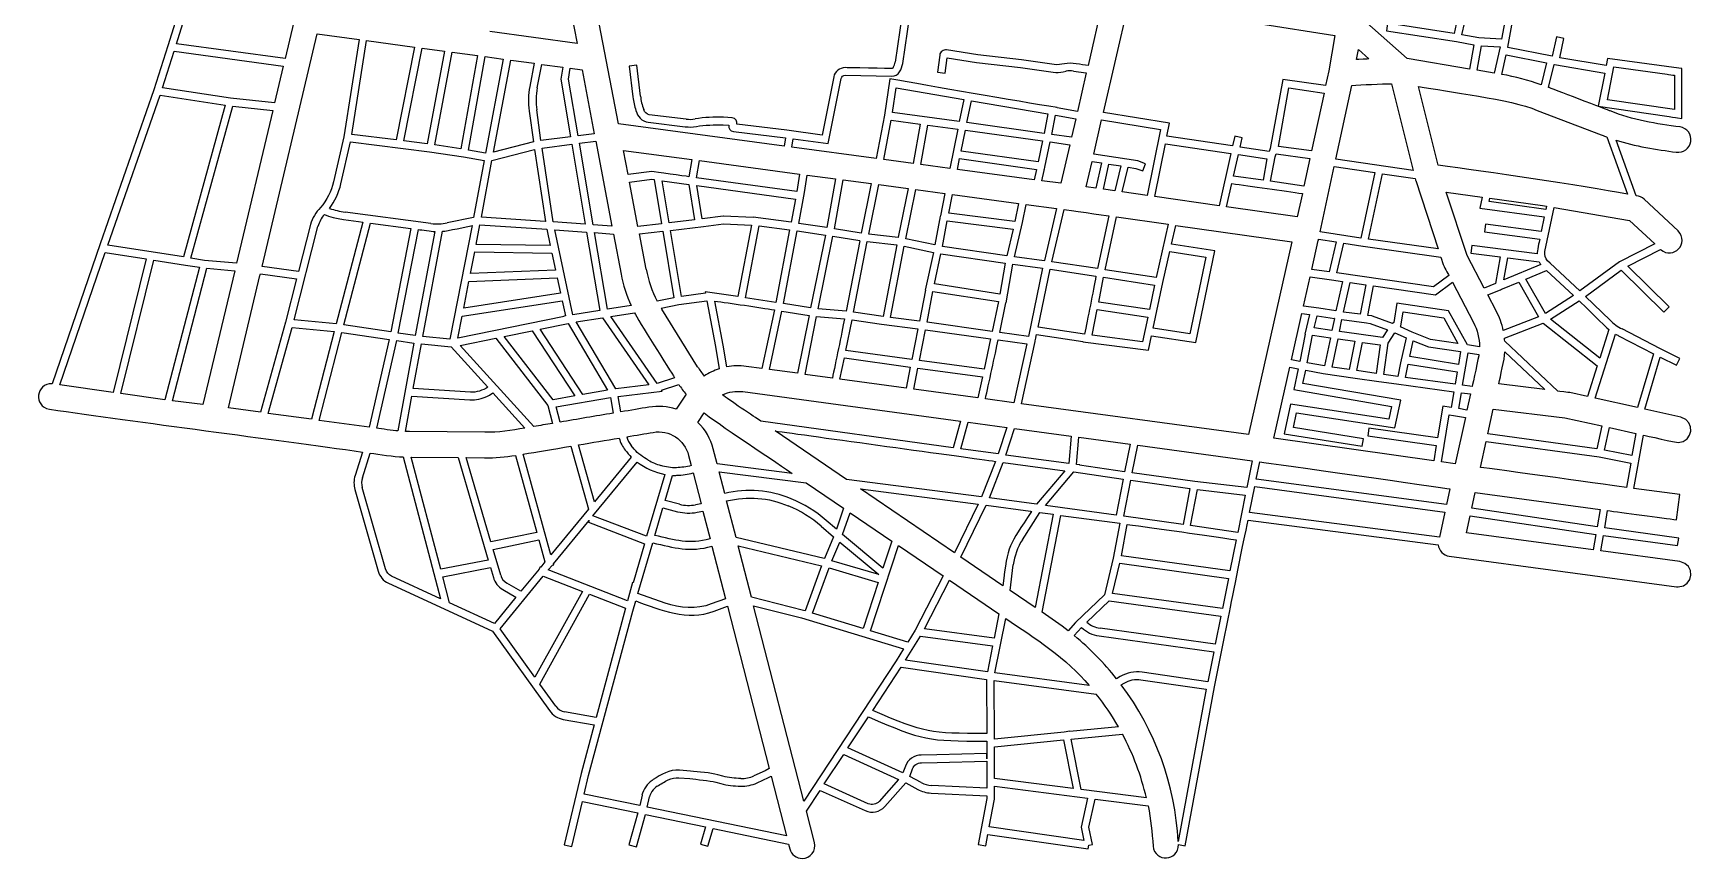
# Model space of a CAD drawing. Header units: millimetres. Extents: x 74 to 727, y -796 to -6.
# Drawn here: x 74 to 726, y -796 to -471 of the extents above; entities that cross this region are included whole.
import ezdxf

# ---------------------------------------------------------------- set-up
doc = ezdxf.new("R2010")
doc.units = ezdxf.units.MM
doc.layers.get('0').update_dxf_attribs({"linetype": 'CONTINUOUS'})

msp = doc.modelspace()

# ---------------------------------------------------------------- linework, layer by layer
for p, q in [((275.12, -412.08), (287.19, -475.19)), ((303.41, -506.77), (288.47, -428.64)), ((132.49, -457.75), (126.78, -476.13)), ((493.29, -459.02), (487.55, -483.86)), ((493.57, -502.22), (503.23, -460.44)), ((652.19, -476.69), (654.83, -462.3)), ((414.74, -463.76), (411.95, -482.59)), ((414.92, -483.03), (417.71, -464.2)), ((554.39, -467.4), (584.34, -472.08)), ((163.78, -562.59), (185.33, -471.41)), ((185.33, -471.41), (201.72, -473.64)), ((201.72, -473.64), (195.72, -511.85)), ((287.19, -475.19), (252.95, -470.53)), ((584.34, -472.08), (581.97, -485.9)), ((671.21, -472.6), (669.57, -480.25)), ((674.14, -473.23), (671.21, -472.6)), ((672.52, -480.79), (674.14, -473.23)), ((126.78, -476.13), (121.3, -493.36)), ((254.4, -517.85), (261.18, -481.74)), ((261.18, -481.74), (270.43, -483)), ((429.39, -479.78), (428.51, -486.5)), ((431.49, -486.89), (432.28, -480.82)), ((444.32, -479.73), (432.11, -477.75)), ((432.28, -480.82), (443.87, -482.7)), ((461.5, -481.7), (444.32, -479.73)), ((474.31, -483.47), (461.5, -481.7)), ((592.86, -481.53), (593.54, -477.6)), ((593.54, -477.6), (597.71, -481.29)), ((649.81, -487.36), (651.48, -479.72)), ((651.48, -479.72), (667.34, -482.86)), ((652.12, -476.79), (652.14, -476.69)), ((669.57, -480.25), (652.12, -476.79)), ((652.14, -476.69), (652.19, -476.69)), ((690.73, -483.86), (672.52, -480.79)), ((691.27, -481.05), (690.73, -483.86)), ((719.15, -484.91), (691.27, -481.05)), ((270.43, -483), (268.68, -492.04)), ((271.62, -492.61), (273.41, -483.41)), ((273.41, -483.41), (281.58, -484.52)), ((281.58, -484.52), (280.78, -489.2)), ((310.63, -483.75), (307.65, -484.11)), ((307.65, -484.11), (309.09, -496.18)), ((312.07, -495.83), (310.63, -483.75)), ((387.85, -488.34), (383.25, -511.13)), ((392.33, -487.7), (410.64, -488.02)), ((428.51, -486.5), (431.49, -486.89)), ((443.87, -482.7), (461.11, -484.67)), ((461.11, -484.67), (473.89, -486.45)), ((477.86, -486.33), (478.92, -486.12)), ((481.84, -486.05), (486.87, -486.79)), ((486.87, -486.79), (483.38, -501.87)), ((581.97, -485.9), (580.71, -491.74)), ((667.34, -482.86), (665.21, -491.37)), ((668.04, -492.42), (670.28, -483.45)), ((670.28, -483.45), (670.43, -483.48)), ((670.43, -483.48), (690.16, -486.8)), ((690.16, -486.8), (687.62, -499.85)), ((691.17, -497.34), (693.67, -484.41)), ((693.67, -484.41), (714.57, -487.31)), ((714.57, -487.31), (714.57, -487.31)), ((717.44, -487.71), (717.44, -501.14)), ((720.44, -485.09), (719.15, -484.91)), ((719.15, -484.91), (719.15, -484.91)), ((720.44, -504.6), (720.44, -485.09)), ((121.3, -493.36), (100.2, -553.75)), ((280.78, -489.2), (284.61, -511.78)), ((385.63, -514.48), (390.79, -488.94)), ((409.8, -489.09), (407.73, -503.37)), ((563.9, -489.28), (558.97, -516.45)), ((580.71, -491.74), (563.9, -489.28)), ((584.73, -520.54), (590.96, -491.65)), ((606.56, -490.98), (615.02, -525.04)), ((624.8, -522.92), (617.12, -492.03)), ((268.42, -501.7), (270.1, -513.82)), ((273.05, -513.26), (271.39, -501.29)), ((475.39, -500.39), (475.39, -500.37)), ((483.38, -501.87), (475.39, -500.39)), ((687.62, -499.85), (714.56, -503.75)), ((717.44, -501.14), (691.17, -497.34)), ((368.43, -515.49), (303.41, -506.77)), ((315.14, -506.12), (329.63, -507.86)), ((329.99, -504.88), (315.5, -503.14)), ((344.49, -507.07), (346.77, -507.3)), ((348.08, -504.41), (344.61, -504.07)), ((369.42, -509.25), (349.89, -506.9)), ((407.73, -503.37), (404.45, -520.33)), ((519.5, -506.46), (493.57, -502.22)), ((518.49, -511.57), (519.5, -506.46)), ((714.56, -503.75), (714.56, -503.75)), ((718.73, -504.36), (718.73, -504.36)), ((718.73, -504.36), (720.44, -504.6)), ((195.72, -511.85), (191.73, -529.46)), ((194.63, -530.24), (198.36, -513.8)), ((198.36, -513.8), (229.41, -517.67)), ((270.1, -513.82), (254.4, -517.85)), ((284.61, -511.78), (273.05, -513.26)), ((348.49, -509.75), (368.95, -512.21)), ((368.95, -512.21), (368.43, -515.49)), ((383.25, -511.13), (369.42, -509.22)), ((369.42, -509.22), (369.42, -509.25)), ((371.4, -515.89), (371.93, -512.59)), ((371.93, -512.59), (385.63, -514.48)), ((470.61, -523.65), (472.71, -513.81)), ((472.71, -513.81), (480.36, -514.92)), ((480.36, -514.92), (476.87, -530.04)), ((544.25, -515.41), (518.49, -511.57)), ((545.12, -511.57), (544.25, -515.41)), ((548.05, -512.23), (545.12, -511.57)), ((547.23, -515.85), (548.05, -512.23)), ((688.73, -511), (689.15, -511.17)), ((690.92, -511.83), (699.08, -534.3)), ((702.49, -534.88), (694.57, -513.08)), ((229.41, -517.67), (242.66, -519.67)), ((242.66, -519.67), (250.74, -521.1)), ((250.74, -521.1), (246.63, -543.44)), ((307.21, -526.62), (305.39, -517.12)), ((305.39, -517.12), (332.27, -520.73)), ((332.27, -520.73), (331.08, -527.44)), ((404.45, -520.33), (371.4, -515.89)), ((558.52, -517.54), (547.23, -515.85)), ((558.97, -516.45), (558.52, -517.54)), ((615.02, -525.04), (584.73, -520.54)), ((316.5, -525.43), (307.21, -526.62)), ((469.45, -529.05), (470.31, -525.01)), ((470.31, -525.01), (470.31, -525.01)), ((470.61, -523.65), (470.61, -523.65)), ((597.52, -551.94), (603.01, -526.29)), ((603.01, -526.29), (615.81, -528.19)), ((416.1, -551.74), (420.02, -532.5)), ((420.02, -532.5), (431.4, -534.03)), ((431.4, -534.03), (429.66, -542.76)), ((476.87, -530.04), (469.45, -529.05)), ((541.91, -539.27), (543.98, -530.15)), ((571.58, -534.08), (569.61, -543.21)), ((615.81, -528.19), (615.91, -528.61)), ((616.02, -528.98), (624.82, -555.78)), ((636.17, -558.29), (628.02, -533.47)), ((628.02, -533.47), (642.07, -535.44)), ((473.39, -560.79), (478.15, -540.3)), ((569.61, -543.21), (541.91, -539.27)), ((642.07, -535.44), (641.24, -539.76)), ((641.24, -539.76), (666.45, -543.22)), ((666.72, -556.77), (670.27, -539.53)), ((670.27, -539.53), (699.85, -544.58)), ((718.9, -548.68), (705.58, -536.25)), ((176.23, -583.57), (185.61, -546.97)), ((182.71, -546.23), (178, -564.58)), ((203.25, -545.27), (192.73, -585.09)), ((229.93, -545.77), (196.25, -541.32)), ((246.63, -543.44), (236.23, -545.55)), ((246.02, -546.63), (237.32, -591.1)), ((429.37, -544.32), (427.5, -554.21)), ((429.35, -544.32), (429.37, -544.32)), ((429.66, -542.76), (429.66, -542.76)), ((495.76, -542.8), (491.26, -563.49)), ((520.29, -553.87), (521.93, -546.52)), ((521.93, -546.52), (567.47, -553.01)), ((643.37, -546.11), (642.99, -549.09)), ((665.27, -548.95), (643.37, -546.11)), ((666.45, -543.22), (665.27, -548.95)), ((699.85, -544.58), (709.73, -553.8)), ((100.19, -553.75), (81.38, -608.63)), ((100.2, -553.75), (100.19, -553.75)), ((217.11, -588.74), (224.99, -548.14)), ((231.4, -548.91), (223.72, -589.69)), ((226.7, -590.05), (234.47, -548.84)), ((299.14, -579.41), (294.04, -549.37)), ((294.04, -549.37), (301.48, -549.92)), ((301.48, -549.92), (304.49, -565.63)), ((311.66, -549.9), (320.81, -548.82)), ((314.31, -563.75), (311.66, -549.9)), ((320.81, -548.82), (325.17, -574.92)), ((427.5, -554.21), (416.1, -551.74)), ((537.26, -556.52), (520.29, -553.87)), ((567.47, -553.01), (550.52, -628.52)), ((575.31, -563.76), (577.85, -552.44)), ((577.86, -552.4), (577.95, -551.96)), ((577.95, -551.96), (584.91, -553.04)), ((584.91, -553.04), (582.09, -564.69)), ((585.07, -565.11), (587.89, -553.51)), ((587.89, -553.51), (595.31, -554.66)), ((624.82, -555.78), (597.52, -551.94)), ((642.99, -549.09), (664.66, -551.9)), ((709.73, -553.8), (695.92, -560.85)), ((529.85, -592.41), (537.26, -556.52)), ((595.43, -554.67), (625.87, -558.96)), ((625.87, -558.96), (626.8, -561.8)), ((642.92, -571.14), (636.17, -558.29)), ((638.04, -554.47), (637.66, -557.45)), ((637.66, -557.45), (649.2, -558.89)), ((663.64, -557.68), (638.04, -554.47)), ((649.2, -558.89), (647.36, -569.28)), ((650.65, -567.9), (652.18, -559.27)), ((652.18, -559.27), (664.42, -560.8)), ((668.69, -561.34), (667.76, -560.38)), ((699.24, -562.52), (712.06, -555.98)), ((150.5, -618.06), (162.81, -566.2)), ((163.07, -565.52), (177.25, -567.51)), ((178, -564.58), (163.78, -562.59)), ((467.99, -586.4), (472.74, -563.73)), ((472.74, -563.73), (490.67, -566.43)), ((491.26, -563.49), (473.39, -560.79)), ((582.09, -564.69), (575.31, -563.76)), ((622.95, -570.59), (585.07, -565.11)), ((629.01, -566.16), (622.95, -570.59)), ((665.08, -561.86), (650.65, -567.9)), ((680.45, -572.24), (668.69, -561.34)), ((695.92, -560.85), (680.45, -572.24)), ((682.65, -574.35), (696.57, -564.1)), ((696.57, -564.1), (713.27, -580.56)), ((715.38, -578.43), (699.24, -562.52)), ((177.25, -567.51), (172.9, -584.5)), ((597.25, -581.79), (599.49, -570.23)), ((599.49, -570.23), (623.73, -573.74)), ((623.73, -573.74), (630.42, -568.85)), ((630.42, -568.85), (638.71, -584.63)), ((647.36, -569.28), (642.92, -571.14)), ((644.32, -573.81), (649.27, -571.73)), ((649.27, -571.73), (649.27, -571.73)), ((650.03, -571.42), (656.43, -568.73)), ((650.03, -571.42), (650.03, -571.42)), ((656.43, -568.73), (664.17, -582.41)), ((308.37, -577.96), (299.14, -579.41)), ((325.17, -574.92), (318.62, -576.19)), ((320.16, -578.95), (327.13, -577.6)), ((334.49, -601.93), (320.43, -579.38)), ((327.13, -577.6), (338.1, -576.08)), ((338.1, -576.08), (341.49, -594.05)), ((344.45, -593.52), (341.17, -576.18)), ((364.57, -579.68), (359.62, -602.62)), ((608.65, -577.02), (607.44, -584.6)), ((628.93, -580), (608.65, -577.02)), ((636.32, -593.37), (628.93, -580)), ((647.56, -579.98), (644.32, -573.81)), ((668.91, -583.3), (680.14, -576.1)), ((692.23, -583.72), (682.65, -574.35)), ((713.27, -580.56), (715.38, -578.43)), ((172.9, -584.5), (163.1, -619.79)), ((192.71, -585.16), (176.23, -583.57)), ((192.72, -585.09), (192.71, -585.16)), ((192.73, -585.09), (192.72, -585.09)), ((300.49, -582.24), (309.73, -580.78)), ((318.56, -608.5), (300.49, -582.24)), ((376.58, -604.92), (381.13, -582.18)), ((381.13, -582.18), (392.07, -583.17)), ((486.13, -589.14), (467.99, -586.4)), ((598.88, -582.01), (597.25, -581.79)), ((599.04, -582.07), (598.88, -582.01)), ((606.98, -585.02), (599.04, -582.07)), ((607.44, -584.6), (606.98, -585.02)), ((664.17, -582.41), (650.37, -587.77)), ((650.86, -590.8), (666.07, -584.89)), ((666.07, -584.89), (687.24, -601.6)), ((688.21, -598.54), (668.91, -583.3)), ((208.66, -626.05), (216.49, -591.7)), ((216.49, -591.7), (216.54, -591.7)), ((216.54, -591.7), (216.54, -591.69)), ((216.54, -591.69), (223.17, -592.64)), ((223.17, -592.64), (216.91, -627.11)), ((223.72, -589.69), (217.11, -588.74)), ((222.98, -610.46), (226.15, -593.01)), ((226.15, -593.01), (237.81, -594.16)), ((237.32, -591.1), (226.7, -590.05)), ((241.41, -593.66), (255.3, -590.8)), ((255.3, -590.8), (275.78, -617.17)), ((452.35, -591.43), (463.53, -592.97)), ((463.53, -592.97), (458.45, -616.03)), ((461.43, -616.43), (466.81, -592.01)), ((466.81, -592.01), (466.81, -592.01)), ((467.14, -590.44), (467.37, -589.34)), ((467.16, -590.44), (467.14, -590.44)), ((467.37, -589.34), (485.52, -592.08)), ((485.52, -592.08), (485.52, -592.12)), ((485.52, -592.12), (511.26, -595.44)), ((511.26, -595.44), (512.47, -589.8)), ((512.47, -589.8), (529.85, -592.41)), ((671.74, -611.49), (650.97, -591.96)), ((686.37, -614.28), (694.34, -589.11)), ((691.76, -587.31), (688.21, -598.54)), ((695.55, -589.78), (709.21, -596.86)), ((711.69, -594.77), (696.92, -587.12)), ((237.81, -594.16), (252.17, -609.93)), ((270.29, -625.36), (241.41, -593.66)), ((341.49, -594.05), (342.96, -602.74)), ((345.87, -602), (344.45, -593.52)), ((634.43, -609.21), (636.6, -596.44)), ((641.05, -594.07), (636.32, -593.37)), ((636.6, -596.44), (640.84, -597.08)), ((650.99, -596.09), (666.72, -610.88)), ((709.21, -596.86), (702.94, -617.95)), ((705.87, -618.6), (711.93, -598.23)), ((719.6, -598.65), (711.69, -594.77)), ((711.93, -598.23), (718.28, -601.34)), ((718.28, -601.34), (719.6, -598.65)), ((359.62, -602.62), (353.52, -601.79)), ((387.31, -606.38), (376.58, -604.92)), ((687.24, -601.6), (683.43, -613.63)), ((252.82, -613.04), (254.23, -612.19)), ((254.23, -612.19), (266.77, -625.95)), ((303.3, -613.54), (320.6, -611.47)), ((325.4, -606.26), (318.56, -608.5)), ((320.33, -611.08), (327.08, -608.87)), ((320.6, -611.47), (320.33, -611.08)), ((329.93, -612.73), (326.02, -618.59)), ((352.17, -611.7), (437.55, -623.28)), ((638.17, -609.64), (634.43, -609.21)), ((666.72, -610.88), (648.61, -608.69)), ((683.43, -613.63), (676.46, -612.08)), ((163.1, -619.79), (150.5, -618.06)), ((219.92, -627.31), (222.44, -613.43)), ((222.44, -613.43), (245.19, -614.88)), ((275.78, -617.17), (277.58, -624.14)), ((279.02, -617.69), (300.33, -613.97)), ((280.55, -623.64), (279.02, -617.69)), ((300.33, -613.97), (301.38, -620.14)), ((304.34, -619.65), (303.3, -613.54)), ((458.45, -616.03), (447.29, -614.51)), ((550.52, -628.52), (461.43, -616.43)), ((702.94, -617.95), (686.37, -614.28)), ((720.02, -621.73), (705.87, -618.6)), ((334.58, -623.77), (337.09, -620.02)), ((434.69, -633.7), (359.24, -623.3)), ((437.55, -623.28), (434.69, -633.7)), ((392.81, -646.09), (364.84, -627.1)), ((641.49, -641.38), (643.7, -631.24)), ((643.7, -631.24), (687.95, -637.26)), ((701.62, -649.61), (705.29, -628.71)), ((203.04, -635.37), (200.17, -644.6)), ((203.04, -645.49), (206.06, -635.79)), ((219, -637.28), (233.72, -692.89)), ((253.43, -670.62), (243.72, -637.56)), ((243.72, -637.56), (250.95, -637.63)), ((263.13, -636.7), (271.46, -666.94)), ((276.96, -675.64), (266.11, -636.2)), ((284.79, -633.07), (291.72, -657.73)), ((294.04, -654.9), (287.76, -632.57)), ((308.47, -637.38), (294.04, -654.9)), ((309.64, -634.22), (308.43, -632.75)), ((330.94, -636.67), (331.97, -640.67)), ((342.12, -639.97), (340.63, -634.18)), ((687.95, -637.26), (700.32, -639.67)), ((293.45, -660.34), (310.75, -639.33)), ((321.58, -644.15), (314.49, -668.4)), ((321.71, -654.41), (324.6, -644.51)), ((332.72, -643.58), (335.82, -655.63)), ((371.53, -643.73), (342.12, -639.97)), ((345.1, -651.59), (342.92, -643.1)), ((342.92, -643.1), (377.02, -647.46)), ((451.22, -639.02), (445.83, -652.91)), ((553.54, -645.98), (554.91, -639.2)), ((700.32, -639.67), (698.64, -649.21)), ((200.1, -650.08), (209.18, -682.02)), ((212.06, -681.2), (202.99, -649.26)), ((377.02, -647.46), (391.68, -657.41)), ((445.83, -652.91), (392.81, -646.09)), ((628.08, -655.99), (553.54, -645.98)), ((629.43, -649.78), (628.08, -655.99)), ((719.6, -651.98), (701.62, -649.61)), ((291.72, -657.73), (276.96, -675.64)), ((317.72, -668.06), (320.87, -657.29)), ((320.87, -657.29), (326.64, -658.76)), ((327.38, -655.85), (321.71, -654.41)), ((335.82, -655.63), (333.68, -656.04)), ((349.54, -668.84), (345.85, -654.51)), ((391.68, -657.41), (388.88, -665.61)), ((437.73, -676.58), (447.67, -656.18)), ((447.67, -656.18), (465, -658.58)), ((690.16, -665.1), (691.29, -658.31)), ((718.29, -661.9), (719.6, -651.98)), ((314.49, -668.4), (293.45, -660.34)), ((334.24, -658.99), (336.57, -658.54)), ((336.57, -658.54), (339.36, -669.42)), ((382.96, -664.45), (387.77, -668.62)), ((388.88, -665.61), (384.93, -662.19)), ((461.8, -669.76), (468.65, -659.08)), ((465, -658.58), (464.99, -658.59)), ((464.99, -658.59), (465.37, -658.64)), ((473.91, -659.79), (466.89, -696.37)), ((468.65, -659.08), (473.91, -659.79)), ((469.59, -698.2), (476.89, -660.19)), ((476.89, -660.19), (499.96, -663.31)), ((499.96, -663.31), (497.39, -676.95)), ((500.62, -676), (502.93, -663.71)), ((550.29, -662.03), (624.89, -671.72)), ((271.46, -666.94), (253.43, -670.62)), ((254.27, -673.51), (272.25, -669.84)), ((272.25, -669.84), (274.63, -678.47)), ((311.05, -690.87), (316.87, -670.95)), ((384.11, -677.15), (349.54, -668.84)), ((387.77, -668.62), (384.2, -677.11)), ((545.65, -669.81), (543.18, -682)), ((688.57, -674.12), (689.65, -668.05)), ((689.65, -668.05), (718.74, -672.06)), ((719.15, -669.09), (690.16, -665.1)), ((718.74, -672.06), (719.15, -669.09)), ((257.26, -683.67), (254.27, -673.51)), ((340.11, -672.32), (345.39, -692.85)), ((384.13, -677.09), (384.11, -677.15)), ((384.2, -677.11), (384.13, -677.09)), ((454.21, -687.76), (437.73, -676.58)), ((497.39, -676.95), (494, -691.28)), ((543.18, -682), (500.62, -676)), ((629.21, -676.23), (718.28, -688.21)), ((719.61, -678.3), (688.57, -674.12)), ((233.72, -692.89), (214.49, -684.04)), ((234.54, -684.25), (253.25, -680.67)), ((237.25, -694.51), (234.54, -684.25)), ((253.25, -680.67), (254.38, -684.52)), ((272.37, -681.23), (265.18, -689.96)), ((272.7, -680.36), (272.37, -681.23)), ((272.99, -680.47), (272.7, -680.36)), ((274.63, -678.47), (272.99, -680.47)), ((457, -689.65), (458.24, -679.6)), ((213.23, -686.76), (253.84, -705.45)), ((258.12, -689.3), (263.25, -692.3)), ((265.18, -689.96), (259.63, -686.71)), ((321.74, -694.58), (311.05, -690.87)), ((466.89, -696.37), (457, -689.65)), ((254.79, -702.58), (237.25, -694.51)), ((263.25, -692.3), (254.79, -702.58)), ((272.59, -726.31), (292.14, -691.14)), ((292.14, -691.14), (306.21, -696.61)), ((306.21, -696.61), (294.69, -739.44)), ((309.05, -697.71), (310.2, -693.76)), ((345.39, -692.85), (339.85, -694.93)), ((340.91, -697.73), (346.14, -695.77)), ((346.14, -695.77), (362.52, -759.47)), ((494, -691.28), (482.6, -702.16)), ((487.07, -702.05), (495.87, -693.64)), ((495.87, -693.64), (539.66, -699.65)), ((291.69, -762.15), (309.02, -697.7)), ((309.02, -697.7), (309.05, -697.71)), ((451.06, -721.89), (455.3, -700.59)), ((482.69, -702.24), (479.81, -705.44)), ((482.6, -702.16), (482.69, -702.24)), ((539.66, -699.65), (537.46, -710.69)), ((540.43, -711.11), (542.64, -700.06)), ((253.84, -705.45), (253.99, -705.57)), ((253.99, -705.57), (276.4, -736.74)), ((482.15, -707.33), (484.97, -704.2)), ((491.86, -707.42), (536.87, -713.64)), ((537.46, -710.69), (492.27, -704.45)), ((536.87, -713.64), (534.48, -725.4)), ((537.14, -727.38), (540.44, -711.11)), ((540.44, -711.11), (540.43, -711.11)), ((403.13, -736.64), (414.3, -719.69)), ((414.3, -719.69), (447.79, -724.47)), ((487.95, -726.9), (451.06, -721.89)), ((500.19, -723.41), (498.77, -724.28)), ((534.48, -725.4), (508.74, -721.65)), ((278.84, -734.99), (272.59, -726.31)), ((447.79, -724.47), (447.85, -745.74)), ((450.85, -747.93), (450.79, -724.88)), ((450.79, -724.88), (490.79, -730.31)), ((500.61, -726.66), (501.76, -725.96)), ((508.31, -724.62), (533.92, -728.34)), ((533.92, -728.34), (522.94, -787.98)), ((525.66, -789.75), (537.14, -727.38)), ((281.79, -740.15), (293.91, -742.35)), ((294.69, -739.44), (282.33, -737.2)), ((293.91, -742.35), (288.79, -761.39)), ((393.43, -751.37), (401.45, -739.19)), ((499.47, -743.05), (480.41, -744.96)), ((447.86, -748.74), (447.88, -755.63)), ((478.25, -745.18), (450.85, -747.93)), ((480.37, -744.77), (478.25, -745.18)), ((480.41, -744.96), (480.37, -744.77)), ((480.98, -747.92), (501.05, -745.91)), ((484.81, -767.65), (480.98, -747.92)), ((384.13, -765.49), (391.76, -753.9)), ((391.76, -753.9), (413.29, -763.72)), ((414.93, -761.17), (393.43, -751.37)), ((428.3, -754.08), (422.19, -754.14)), ((447.81, -753.48), (428.3, -754.08)), ((447.88, -755.63), (447.81, -753.48)), ((288.79, -761.39), (282.21, -789.34)), ((289.98, -769.44), (291.69, -762.15)), ((331.72, -760.41), (327.32, -760.07)), ((344.35, -762.42), (342.41, -761.92)), ((361, -760.29), (356.57, -762.32)), ((362.52, -759.47), (361, -760.29)), ((362.29, -762.99), (363.29, -762.46)), ((363.29, -762.46), (369.3, -785.81)), ((415.92, -758.53), (414.93, -761.17)), ((417.63, -762.5), (418.73, -759.58)), ((422.19, -764.94), (417.63, -762.5)), ((422.22, -757.14), (428.36, -757.08)), ((428.36, -757.08), (447.88, -756.48)), ((447.88, -756.48), (447.91, -767.15)), ((327.08, -763.06), (331.42, -763.4)), ((341.66, -764.82), (343.6, -765.33)), ((357.83, -765.05), (362.29, -762.99)), ((377.13, -776.12), (382.46, -768.03)), ((382.46, -768.03), (400.16, -775.94)), ((401.38, -773.21), (384.13, -765.49)), ((413.29, -763.72), (405.66, -772.29)), ((407.89, -774.29), (416.1, -765.08)), ((416.1, -765.08), (420.77, -767.59)), ((425.99, -769.04), (447.92, -770.16)), ((447.91, -767.15), (426.14, -766.04)), ((510.43, -770.95), (484.81, -767.65)), ((285.13, -790.03), (289.29, -772.36)), ((289.29, -772.36), (311.04, -776.85)), ((311.76, -773.94), (289.98, -769.44)), ((312.67, -769.91), (311.76, -773.94)), ((314.7, -774.54), (315.59, -770.57)), ((369.3, -785.81), (314.7, -774.54)), ((447.92, -771.12), (444.47, -789.2)), ((447.92, -770.16), (447.92, -771.12)), ((487.91, -782.43), (490.32, -771.38)), ((490.32, -771.38), (511.1, -774.06)), ((311.04, -776.85), (307.56, -789.31)), ((310.45, -790.12), (313.98, -777.46)), ((313.98, -777.46), (337.56, -782.32)), ((337.56, -782.32), (335.57, -789.05)), ((338.44, -789.91), (340.51, -782.93)), ((340.51, -782.93), (370.13, -789.05)), ((447.42, -789.76), (448.28, -785.26)), ((448.28, -785.26), (487.59, -790.96)), ((489.28, -789.18), (487.91, -782.43)), ((282.21, -789.34), (285.13, -790.03)), ((307.56, -789.31), (310.45, -790.12)), ((335.57, -789.05), (338.44, -789.91)), ((370.13, -789.05), (370.62, -790.93)), ((444.47, -789.2), (447.42, -789.76)), ((487.59, -790.96), (487.81, -789.48)), ((487.81, -789.48), (489.28, -789.18)), ((523.02, -789.26), (525.66, -789.75))]:
    msp.add_line(p, q)
for points in [[(655.88, -438.54), (655.43, -441.6), (652.14, -460.34), (649.71, -473.55), (640.81, -473.05), (634.12, -471.82), (637.67, -456.83), (634.75, -456.14), (632.71, -464.74), (597.2, -459.17), (603.44, -431.22)], [(134.6, -461.06), (176.16, -466.7), (172.73, -481.16), (130.16, -475.34)], [(631.12, -471.31), (605.03, -467.24), (604.56, -470.21), (632.04, -474.49), (638.88, -475.75), (637.14, -485.23), (612.67, -481.14), (595.65, -466.13), (596.55, -462.11), (631.88, -467.65)], [(223.51, -476.61), (216.27, -513.01), (198.92, -510.84), (204.7, -474.05)], [(168.6, -498.54), (151.28, -496.7), (124.69, -492.62), (129.25, -478.24), (172.03, -484.09)], [(235.29, -478.21), (228.41, -514.52), (219.26, -513.38), (226.49, -477.02)], [(238.27, -478.62), (248.18, -479.97), (241.68, -516.49), (231.38, -514.93)], [(251.16, -480.38), (258.2, -481.34), (251.29, -518.16), (244.64, -516.98)], [(646.84, -486.86), (640.09, -485.73), (641.87, -476.1), (649.11, -476.51)], [(293.96, -510.58), (287.59, -511.4), (283.83, -489.2), (284.55, -484.93), (289.17, -485.56)], [(437.08, -505.85), (410.91, -502.33), (412.33, -492.57), (438.9, -497.21)], [(575.19, -517.31), (562.17, -515.59), (566.33, -492.67), (580.08, -494.68)], [(123.73, -495.51), (149.19, -499.42), (132.84, -558.91), (103.21, -554.22)], [(152.19, -499.82), (167.9, -501.48), (153.68, -561.39), (141.16, -560.25), (135.82, -559.39)], [(470.34, -510.45), (440.06, -506.26), (441.86, -497.72), (471.85, -502.82)], [(410.41, -505.29), (421.79, -506.82), (418.96, -522.27), (407.43, -520.73)], [(436.47, -508.8), (433.37, -524.21), (421.94, -522.67), (424.77, -507.22)], [(474.8, -503.34), (482.71, -504.79), (481.04, -511.99), (473.34, -510.87), (473.34, -510.86), (473.32, -510.86)], [(500.99, -533.44), (503.32, -523.71), (506.27, -524.17), (509.06, -525.21), (510.1, -522.39), (507.04, -521.25), (489.79, -518.56), (492.89, -505.15), (515.96, -508.92), (510.8, -534.84)], [(290.44, -546.1), (277.85, -545.18), (273.49, -516.23), (285.12, -514.74)], [(300.9, -546.87), (293.52, -546.33), (288.1, -514.36), (294.52, -513.53)], [(469.73, -513.39), (467.97, -521.65), (437.8, -517.41), (439.45, -509.2)], [(513.78, -535.26), (517.9, -514.51), (543.59, -518.34), (538.94, -538.85)], [(253.79, -521.11), (270.54, -516.8), (274.78, -544.96), (274.66, -544.95), (274.66, -544.96), (249.7, -543.33)], [(374.48, -526.39), (373.38, -533.27), (334.05, -527.85), (335.25, -521.13)], [(436.35, -524.61), (437.2, -520.36), (467.33, -524.6), (466.46, -528.65)], [(556.18, -528.77), (544.65, -527.21), (546.56, -518.79), (557.71, -520.45)], [(572.21, -531.14), (559.15, -529.19), (560.91, -519.62), (561.36, -518.51), (574.56, -520.26)], [(385.12, -547.4), (374.1, -545.75), (376.4, -533.69), (376.35, -533.68), (377.46, -526.79), (388.52, -528.28)], [(486.81, -531.42), (489.11, -521.49), (492.77, -522.06), (490.59, -531.96)], [(493.57, -532.38), (495.74, -522.53), (500.35, -523.25), (498.01, -533.02)], [(594.55, -551.51), (578.59, -549.02), (584.09, -523.48), (600.04, -525.85)], [(317.41, -528.59), (320.31, -545.86), (311.09, -546.95), (307.77, -529.57), (316.49, -528.46)], [(331, -530.46), (333.27, -544.36), (323.3, -545.51), (320.52, -529.02)], [(371.13, -545.31), (371.12, -545.31), (371.12, -545.33), (356.22, -543.34), (356.19, -543.46), (344.57, -542.93), (344.44, -542.92), (336.25, -543.99), (334.11, -530.89), (372.86, -536.23)], [(398.61, -549.53), (388.08, -547.85), (391.49, -528.68), (402.51, -530.15)], [(417.04, -532.1), (413.17, -551.1), (413.15, -551.1), (413.12, -551.24), (401.59, -549.93), (405.49, -530.55)], [(432.92, -541.75), (434.38, -534.43), (460.33, -537.91), (458.83, -545.06)], [(461.86, -545.45), (461.82, -545.44), (463.32, -538.31), (475.16, -539.9), (470.42, -560.35), (470.39, -560.34), (470.38, -560.37), (458.69, -558.82)], [(667.06, -540.27), (644.78, -537.22), (645.04, -535.86), (665.77, -538.76), (667.31, -539.02)], [(222.01, -547.75), (214.14, -588.31), (195.72, -585.54), (206.25, -545.67)], [(275.32, -548.01), (276.69, -554.38), (247.64, -553.96), (249.14, -546.29)], [(336.74, -546.98), (336.74, -546.95), (344.56, -545.93), (355.62, -546.44), (350.27, -574.43), (337.44, -572.62), (337.54, -573.13), (328.13, -574.43), (323.79, -548.47)], [(358.63, -546.69), (370.56, -548.28), (365.17, -576.74), (353.24, -574.87)], [(430.45, -554.74), (432.35, -544.7), (458.17, -548), (455.7, -558.41)], [(514.29, -566.96), (494.24, -563.94), (498.74, -543.22), (518.95, -546.1)], [(278.44, -548.23), (290.96, -549.15), (296.17, -579.88), (285.61, -581.54)], [(378.74, -578.86), (368.13, -577.2), (373.53, -548.7), (384.55, -550.34)], [(398.02, -552.54), (392.66, -580.21), (381.73, -579.22), (387.52, -550.8), (398.02, -552.47), (398, -552.54)], [(412.55, -554.19), (407.17, -582.29), (395.65, -580.57), (401.01, -552.88)], [(118.27, -559.64), (105.27, -611.99), (84.41, -609.04), (102.21, -557.1)], [(121.25, -560.12), (133.7, -562.09), (133.7, -562.08), (139.11, -562.96), (125.52, -614.85), (108.26, -612.41)], [(247.06, -556.95), (277.34, -557.39), (278.77, -564.05), (245.39, -565.45)], [(410.15, -582.7), (415.52, -554.68), (426.91, -557.15), (423.74, -571.96), (423.77, -571.96), (421.44, -584.12)], [(452.97, -573.45), (427.33, -569.48), (429.86, -557.69), (455.1, -561.36)], [(516.92, -568.98), (516.92, -568.98), (519.63, -556.81), (533.68, -559), (527.48, -589.02), (513.1, -586.86)], [(140.53, -616.75), (128.52, -615.24), (142.1, -563.35), (152.98, -564.34)], [(244.8, -568.48), (279.42, -567.03), (280.74, -573.15), (242.75, -578.98)], [(452.97, -588.48), (455.37, -576.86), (455.41, -576.87), (458.07, -561.77), (469.76, -563.31), (464.16, -590.03)], [(511.6, -579.5), (491.77, -576.6), (493.63, -566.88), (513.65, -569.9)], [(574.65, -566.69), (583.02, -567.85), (587.35, -568.47), (584.78, -580.08), (578.05, -579.02), (578.05, -578.99), (572.08, -578.14)], [(659.22, -567.57), (667.33, -564.17), (677.9, -573.97), (666.86, -581.06)], [(424.44, -584.52), (424.44, -584.5), (424.43, -584.49), (426.74, -572.42), (452.4, -576.4), (450, -588.07)], [(594.28, -581.39), (587.75, -580.51), (590.33, -568.9), (596.52, -569.8)], [(242.14, -582.11), (281.37, -576.09), (282.64, -582.01), (282.03, -582.11), (282.09, -582.2), (240.44, -590.8)], [(367.54, -580.14), (378.15, -581.8), (373.6, -604.52), (362.6, -603.02)], [(491.19, -579.54), (510.97, -582.44), (508.9, -592.11), (489.11, -589.56)], [(175.45, -586.51), (191.95, -588.1), (183.12, -622.54), (166.1, -620.21)], [(289.52, -612.81), (272.8, -587.18), (283.7, -584.93), (299.16, -611.13)], [(302.35, -610.63), (286.86, -584.38), (297.2, -582.75), (315.32, -609.08)], [(420.86, -587.07), (418.44, -599.12), (392.63, -595.53), (395.06, -583.52), (406.61, -585.24), (406.6, -585.27)], [(567.35, -599.2), (571.42, -581.07), (574.38, -581.5), (572.57, -589.14), (572.64, -589.15), (570.56, -599.82)], [(583.2, -587.67), (576.25, -586.65), (577.36, -581.95), (584.13, -583.02), (584.12, -583.05), (584.14, -583.06)], [(603.01, -590.47), (592.8, -589.03), (586.17, -588.09), (587.12, -583.46), (596.68, -584.74), (596.68, -584.74), (598.15, -584.94), (605.02, -587.49)], [(621.82, -591.24), (614.6, -588.34), (610.01, -586.3), (610.24, -586.09), (611.14, -580.42), (627.02, -582.75), (632.58, -592.82)], [(194.96, -588.46), (213.52, -591.25), (205.68, -625.64), (186.11, -622.95)], [(277.79, -614.86), (258.57, -590.12), (269.65, -587.83), (286.3, -613.38)], [(446.78, -602.95), (421.42, -599.53), (423.84, -587.46), (449.37, -591.01)], [(580.33, -601.63), (573.51, -600.38), (575.61, -589.59), (582.59, -590.61)], [(585.57, -591.04), (592.19, -591.97), (589.92, -603.04), (583.29, -602.11)], [(595.17, -592.39), (602.04, -593.37), (600.51, -604.54), (592.89, -603.47)], [(609.03, -605.75), (603.48, -604.96), (605.17, -592.64), (607.86, -588.63), (612.27, -590.59), (610.03, -600.41), (610.08, -600.42)], [(615.08, -591.77), (621.03, -594.16), (633.63, -596.01), (632.78, -601.01), (613.67, -597.95)], [(390.29, -606.78), (392.03, -598.48), (417.86, -602.07), (416.23, -610.3)], [(419.2, -610.7), (420.83, -602.48), (446.13, -605.89), (444.3, -614.11)], [(566.69, -602.13), (569.96, -602.76), (568.22, -610.87), (606.58, -617.47), (605.51, -622.55), (566.91, -616.65), (564.49, -628.28), (595.07, -633.11), (595.54, -630.14), (568.07, -625.81), (569.27, -620.04), (607.87, -625.94), (610.15, -615.04), (571.8, -608.45), (572.91, -603.32), (579.72, -604.57), (579.71, -604.63), (592.29, -606.41), (601.58, -607.72), (601.58, -607.72), (608.44, -608.69), (608.44, -608.7), (630.96, -611.79), (629.93, -617.86), (626.64, -617.37), (624.58, -629.86), (597.68, -626.01), (597.26, -628.98), (624.1, -632.82), (623.12, -638.76), (560.46, -629.88)], [(613.04, -600.89), (632.28, -603.97), (631.46, -608.83), (612, -606.16)], [(633.93, -612.17), (637.52, -612.59), (636.14, -618.95), (632.89, -618.36)], [(687.04, -634.11), (644.34, -628.3), (646.47, -618.51), (674.54, -621.9), (689.07, -625.12)], [(452.28, -636.14), (437.69, -634.12), (440.55, -623.69), (455.71, -625.75)], [(629.12, -620.78), (630.91, -621.05), (635.5, -621.88), (631.56, -639.98), (626.09, -639.19)], [(700.84, -636.72), (690, -634.61), (691.99, -625.77), (702.36, -628.06)], [(455.3, -636.55), (458.74, -626.16), (480.95, -629.17), (480.01, -639.86)], [(484.26, -640.46), (484.28, -640.43), (482.99, -640.26), (483.92, -629.58), (504.12, -632.32), (501.91, -643.07)], [(240.58, -637.53), (252.4, -677.78), (233.77, -681.34), (222.13, -637.35)], [(549.81, -649.28), (529.42, -646.92), (504.88, -643.5), (507.1, -632.72), (551.93, -638.8)], [(467.29, -655.87), (448.88, -653.32), (454.28, -639.44), (454.34, -639.45), (454.34, -639.45), (478.45, -642.68)], [(470.82, -656.35), (481.98, -643.16), (501.31, -646.02), (498.57, -660.09)], [(398.31, -649.82), (444.53, -655.77), (435.22, -674.87)], [(524.81, -663.73), (501.55, -660.49), (504.29, -646.45), (527.47, -649.67)], [(527.78, -664.16), (530.45, -650.06), (549.21, -652.23), (546.25, -666.86)], [(552.94, -648.92), (627.44, -658.94), (625.3, -668.75), (550.88, -659.08)], [(639.36, -651.18), (688.31, -657.9), (687.19, -664.67), (638.01, -657.39)], [(275.93, -681.61), (277.53, -679.67), (278.04, -679.54), (277.94, -679.18), (291.96, -662.15), (291.68, -662.88), (313.65, -671.29), (309.16, -686.63), (308.91, -686.56), (306.99, -693.69)], [(407.15, -680.86), (391.33, -667.71), (394.25, -659.15), (410.61, -670.25)], [(637.37, -660.33), (686.68, -667.63), (685.59, -673.72), (635.91, -667.04)], [(390.18, -670.65), (405.47, -683.37), (387.1, -677.96)], [(350.39, -672.13), (383.08, -679.99), (376.68, -697.67), (376.01, -697.46), (355.58, -692.32)], [(413.19, -672.01), (430.77, -683.94), (419.76, -705.13), (416.84, -709.88), (402.28, -705.45)], [(273.93, -684.05), (289.32, -690.04), (270.66, -723.61), (257, -704.61)], [(385.99, -680.76), (405.32, -686.45), (399.41, -704.58), (379.56, -698.54)], [(500, -678.94), (542.59, -684.95), (540.25, -696.7), (497.2, -690.79)], [(452.6, -698.76), (450.7, -708.34), (423.38, -704.67), (433.27, -685.64)], [(356.43, -695.63), (375.17, -700.34), (415.22, -712.52), (412.31, -717.26), (376.12, -772.2)], [(421.84, -707.49), (450.11, -711.29), (448.09, -721.48), (416.04, -716.91)], [(450.86, -750.94), (477.99, -748.22), (481.68, -767.25), (450.9, -763.29)], [(485.92, -787.69), (448.84, -782.31), (450.92, -771.4), (450.91, -766.31), (487.34, -771), (484.84, -782.41)]]:
    msp.add_lwpolyline(points, close=True)
msp.add_arc((620.42, -594.17), 30.62, 4.15472, 6.32946)
for centre, major_axis, ratio, start_param, end_param in [((431.48, -479.94), (-1.13, -1.92), 0.932331, 4.28841, 5.14117), ((431.66, -479.8), (2.16, 0.51), 0.930958, 1.152583, 2.006822), ((399.98, -479.42), (11.71, -4.2), 0.653144, 6.145605, 6.41325), ((400.83, -480.79), (14.04, -2.5), 0.757776, 5.975832, 6.306793), ((475.36, -469.06), (0.56, -17.5), 0.824295, 6.142578, 6.418592), ((480.46, -499.26), (0.35, 13.3), 0.801713, 6.187199, 6.46176), ((645.11, -536.5), (65.4, -16.89), 0.726668, 1.449449, 1.685665), ((310.78, -498.02), (42.63, -1.19), 0.828733, 3.00544, 3.27963), ((310.09, -498.03), (38.94, -1.17), 0.821632, 3.008363, 3.280185), ((324.44, -495.49), (4.42, -19.48), 0.764602, 4.575494, 4.851936), ((347.94, -504.9), (34.15, -18.82), 0.606372, 3.54917, 3.744769), ((331.58, -491.94), (-3.84, -15.58), 0.990049, 0.121277, 0.397188), ((331.77, -491.58), (4.43, 12.68), 0.968775, 3.351116, 3.622885), ((197.43, -550.31), (13.58, -7.09), 0.954863, 2.82474, 3.361674), ((198.66, -516.96), (26.29, -7.18), 0.895626, 4.63355, 4.863091), ((197.14, -550.1), (10.91, -4.9), 0.957998, 2.838993, 3.30574), ((232.23, -517.07), (-0.6, 28.86), 0.812137, 3.017673, 3.287631), ((402.99, -538.79), (95.96, 35.92), 0.73563, 3.016549, 3.188157), ((395.24, -542.04), (78.98, 28.77), 0.735626, 3.023134, 3.236415), ((671.73, -556.46), (-5.99, -6.14), 0.897071, 5.993022, 6.15433), ((620.48, -595.65), (-16.17, -27.21), 0.954166, 2.341107, 2.611079), ((707.83, -567.04), (13.18, 18.7), 0.925195, 2.993004, 3.267569), ((516.24, -501.6), (183.23, 97.78), 0.459423, 3.172559, 3.218797), ((349.33, -623.69), (20.91, 9.91), 0.945408, 1.431506, 1.716735), ((349.53, -627.09), (-9.64, -23.79), 0.953943, 3.380948, 3.69219), ((453.07, -472.33), (-114.72, -148.63), 0.515393, 6.113824, 6.162133), ((349.44, -583.75), (-41.93, -52.27), 0.383505, 6.015043, 6.207852), ((320.49, -620.68), (11.08, 13.07), 0.688079, 2.712354, 3.022645), ((253.67, -608.14), (46.3, 2.26), 0.63492, 4.622702, 4.887238), ((324.92, -622.49), (18.02, -7.91), 0.954033, 4.582945, 4.856439), ((210.58, -647.47), (10.84, -0.12), 0.93879, 2.868269, 3.413054), ((210.23, -647.47), (7.49, -0.14), 0.936064, 2.875545, 3.418918), ((330.82, -646.9), (11.72, -0.29), 0.800972, 4.433925, 4.977916), ((341.8, -716.81), (35.07, 56.83), 0.836686, 6.14782, 6.420824), ((341.16, -717.96), (-37.15, -60.62), 0.836439, 3.003716, 3.27663), ((330.77, -647.93), (14.17, -0.41), 0.801889, 4.43943, 4.983067), ((474.37, -679.87), (6.6, 18.29), 0.814641, 1.29757, 1.842379), ((262.72, -681.85), (4.57, 3.57), 0.946347, 2.78282, 3.501336), ((718.44, -677.05), (0.92, -11.19), 0.66539, 6.138719, 6.228487), ((493.85, -693.91), (3.1, 10.2), 0.961304, 2.727539, 3.294135), ((436.16, -770.49), (63.84, -69.01), 0.826163, 1.479298, 1.732524), ((283.74, -731.09), (3.37, 5.35), 0.928607, 2.782087, 3.500253), ((419.53, -770.66), (83.09, -47.34), 0.818367, 0.947803, 1.116714), ((440.85, -784.9), (-24.98, 81.98), 0.826775, 4.631373, 4.944902), ((352.31, -754.68), (9.74, 1.46), 0.87515, 4.492203, 5.031365), ((330.84, -776.1), (17.61, -7.91), 0.679843, 3.007089, 3.279405), ((327.94, -774.75), (11.98, -5.3), 0.673629, 3.004415, 3.274522), ((356.96, -858.48), (-37.6, 92.49), 0.227928, 0.035009, 0.154256), ((352.6, -755.48), (12.14, 2.45), 0.870554, 4.431931, 4.976177), ((425.48, -760.8), (9.72, -2.68), 0.804127, 4.437464, 4.981751), ((425.75, -759.8), (7.36, -2.04), 0.804086, 4.439598, 4.98391)]:
    msp.add_ellipse(centre, major_axis=major_axis, ratio=ratio, start_param=start_param, end_param=end_param)
for points in [[(597.71, -481.29), (597.88, -481.27), (592.94, -481.53), (592.86, -481.53)], [(392.3, -484.7), (390.14, -484.7), (388.28, -486.22), (387.85, -488.34)], [(390.79, -488.94), (390.94, -488.21), (391.59, -487.7), (392.33, -487.7)], [(410.7, -485.03), (410.59, -485.03), (392.39, -484.7), (392.3, -484.7)], [(410.64, -488.02), (411.85, -488.05), (413.01, -487.42), (413.65, -486.38)], [(411.21, -484.63), (411.1, -484.82), (410.95, -485.05), (410.7, -485.03)], [(478.33, -483.18), (477.03, -483.47), (475.64, -483.69), (474.31, -483.47)], [(487.55, -483.86), (484.97, -483.56), (480.88, -482.54), (478.33, -483.18)], [(714.57, -487.31), (715.15, -487.39), (716.9, -487.63), (717.44, -487.71)], [(475.39, -500.37), (459.03, -497.63), (426.06, -491.97), (409.8, -489.09)], [(590.96, -491.65), (594.74, -491.41), (602.73, -491.09), (606.56, -490.98)], [(617.12, -492.03), (628.35, -494.2), (653.3, -497.04), (663.62, -501.44)], [(692.34, -501.68), (692.32, -501.67), (668.06, -492.43), (668.04, -492.42)], [(310.31, -501.55), (310.64, -502.64), (311.17, -503.71), (311.99, -504.51)], [(315.5, -503.14), (314.46, -503.02), (313.69, -502.08), (313.34, -501.15)], [(663.62, -501.44), (663.62, -501.44), (688.73, -511), (688.73, -511)], [(719.68, -507.95), (710.64, -506.72), (700.76, -505.21), (692.34, -501.68)], [(311.99, -504.51), (312.82, -505.39), (313.94, -505.98), (315.14, -506.12)], [(344.61, -504.07), (341.02, -504.1), (337.05, -504.16), (333.53, -504.81)], [(334.01, -507.77), (337.32, -507.16), (341.11, -507.1), (344.49, -507.07)], [(346.77, -507.3), (346.49, -508.43), (347.33, -509.64), (348.49, -509.75)], [(349.89, -506.9), (350.16, -505.74), (349.27, -504.51), (348.08, -504.41)], [(714.56, -503.75), (715.47, -503.88), (717.86, -504.23), (718.73, -504.36)], [(689.15, -511.17), (689.74, -511.4), (690.33, -511.61), (690.92, -511.83)], [(694.57, -513.08), (701.81, -515.55), (710.61, -516.75), (718.21, -517.84)], [(331.08, -527.44), (329.32, -527.2), (317.96, -525.64), (316.5, -525.43)], [(470.31, -525.01), (470.33, -524.96), (470.6, -523.66), (470.61, -523.65)], [(699.08, -534.3), (681.21, -530.92), (643.05, -525.31), (624.8, -522.92)], [(191.73, -529.46), (190.78, -533.16), (189.12, -536.61), (186.64, -539.54)], [(190.18, -539.87), (192.28, -537), (193.73, -533.7), (194.63, -530.24)], [(543.98, -530.15), (550.84, -531.03), (564.72, -533.02), (571.58, -534.08)], [(615.91, -528.61), (615.94, -528.74), (615.98, -528.86), (616.02, -528.98)], [(478.15, -540.3), (478.79, -540.37), (494.68, -542.65), (495.76, -542.8)], [(705.58, -536.25), (704.74, -535.44), (703.63, -535.02), (702.49, -534.88)], [(188.13, -542.31), (192.35, -544.13), (198.69, -544.64), (203.25, -545.27)], [(234.47, -548.84), (236.08, -548.76), (244.28, -546.94), (246.02, -546.63)], [(429.66, -542.76), (429.66, -542.76), (429.35, -544.31), (429.35, -544.32)], [(224.99, -548.14), (226.35, -548.3), (230.09, -548.88), (231.4, -548.91)], [(577.85, -552.44), (577.85, -552.43), (577.85, -552.41), (577.86, -552.4)], [(664.66, -551.9), (664.47, -553.02), (663.56, -556.59), (663.64, -557.68)], [(712.06, -555.98), (717.07, -560.33), (723.57, -553.41), (718.9, -548.68)], [(595.31, -554.66), (595.35, -554.67), (595.39, -554.67), (595.43, -554.67)], [(667.76, -560.38), (666.84, -559.42), (666.45, -558.07), (666.72, -556.77)], [(162.81, -566.2), (162.92, -565.98), (163, -565.75), (163.07, -565.52)], [(490.67, -566.43), (489.62, -572.1), (487.34, -583.5), (486.13, -589.14)], [(626.8, -561.8), (626.93, -562.32), (628.75, -565.62), (629.01, -566.16)], [(649.27, -571.73), (649.46, -571.66), (649.84, -571.5), (650.03, -571.42)], [(320.43, -579.38), (320.34, -579.24), (320.25, -579.09), (320.16, -578.95)], [(341.17, -576.18), (346.84, -576.93), (358.86, -578.76), (364.57, -579.68)], [(680.14, -576.1), (681.24, -577.12), (690.82, -586.68), (691.76, -587.31)], [(309.73, -580.78), (310.76, -583.1), (323.81, -603.58), (325.4, -606.26)], [(392.07, -583.17), (390.94, -588.86), (388.51, -600.78), (387.31, -606.38)], [(638.71, -584.63), (640.24, -587.56), (641.04, -590.8), (641.05, -594.07)], [(447.29, -614.51), (448.53, -609.02), (451.15, -597.01), (452.35, -591.43)], [(466.81, -592.01), (466.81, -592.01), (467.16, -590.45), (467.16, -590.44)], [(694.34, -589.11), (694.74, -589.34), (695.14, -589.57), (695.55, -589.78)], [(640.84, -597.08), (640.86, -597.52), (638.32, -608.85), (638.17, -609.64)], [(648.61, -608.69), (649.22, -605.6), (650.89, -599.17), (650.99, -596.09)], [(81.38, -608.63), (75, -608.37), (73.98, -617.43), (80.32, -618.56)], [(245.38, -611.88), (245.38, -611.88), (222.98, -610.46), (222.98, -610.46)], [(252.17, -609.93), (250.16, -611.26), (247.81, -612.07), (245.38, -611.88)], [(344.25, -612.95), (346.68, -611.8), (349.43, -611.33), (352.17, -611.7)], [(676.46, -612.08), (676.41, -612.03), (671.97, -611.52), (671.74, -611.49)], [(80.32, -618.56), (114.36, -623.53), (168.75, -630.55), (203.04, -635.37)], [(315.38, -617.78), (312, -618.35), (308.26, -618.99), (304.34, -619.65)], [(326.02, -618.59), (322.62, -617.47), (318.98, -617.18), (315.38, -617.78)], [(359.24, -623.3), (356.98, -621.72), (346.15, -614.58), (344.25, -612.95)], [(277.58, -624.14), (275.04, -624.57), (272.59, -624.98), (270.29, -625.36)], [(301.38, -620.14), (294.54, -621.29), (287.3, -622.51), (280.55, -623.64)], [(340.63, -634.18), (339.6, -630.18), (337.5, -626.6), (334.58, -623.77)], [(337.09, -620.02), (339, -621.97), (368.56, -641.6), (371.53, -643.73)], [(718.95, -631.62), (724.87, -631.47), (725.84, -623.18), (720.02, -621.73)], [(216.91, -627.11), (215.06, -626.98), (210.55, -626.3), (208.66, -626.05)], [(221.55, -627.35), (221.01, -627.34), (220.46, -627.33), (219.92, -627.31)], [(251.04, -627.63), (251.04, -627.63), (221.55, -627.35), (221.55, -627.35)], [(266.77, -625.95), (261.4, -626.9), (256.44, -627.73), (251.04, -627.63)], [(287.76, -632.57), (293.06, -631.68), (298.5, -630.77), (303.69, -629.89)], [(306.68, -629.39), (310.36, -628.77), (313.86, -628.18), (317.04, -627.65)], [(317.04, -627.65), (323.37, -626.58), (329.34, -630.46), (330.94, -636.67)], [(364.84, -627.1), (376.68, -628.74), (440.95, -637.59), (451.22, -639.02)], [(705.29, -628.71), (705.89, -628.78), (718.66, -631.82), (718.95, -631.62)], [(206.06, -635.79), (209.79, -636.28), (215.29, -637.17), (219, -637.28)], [(266.11, -636.2), (271.33, -635.33), (277.87, -634.23), (284.79, -633.07)], [(306.12, -634.66), (306.77, -635.45), (307.74, -636.68), (308.47, -637.38)], [(315.1, -638.52), (313.09, -637.39), (311.09, -636.04), (309.64, -634.22)], [(310.75, -639.33), (313.98, -641.62), (317.68, -643.36), (321.58, -644.15)], [(326.15, -641.5), (324.08, -641.65), (322, -641.26), (320.03, -640.64)], [(324.6, -644.51), (325.18, -644.53), (325.76, -644.53), (326.33, -644.49)], [(331.97, -640.67), (330.12, -641.23), (328.07, -641.41), (326.15, -641.5)], [(326.33, -644.49), (328.46, -644.39), (330.68, -644.19), (332.72, -643.58)], [(554.91, -639.2), (559.41, -639.84), (626.99, -649.39), (629.43, -649.78)], [(698.64, -649.21), (697.01, -649.01), (645.13, -641.88), (641.49, -641.38)], [(371.15, -653.71), (362.75, -650.04), (353.99, -649.68), (345.1, -651.59)], [(345.85, -654.51), (354.1, -652.73), (362.22, -653.08), (370.01, -656.49)], [(691.29, -658.31), (696.13, -658.98), (713.15, -661.22), (718.29, -661.9)], [(465.37, -658.64), (456.63, -672.4), (455.97, -671.18), (454.21, -687.76)], [(502.93, -663.71), (513.57, -665.16), (535.1, -668.22), (545.65, -669.81)], [(542.64, -700.06), (544.44, -690.92), (548.4, -671.28), (550.29, -662.03)], [(316.87, -670.95), (325.19, -672.92), (331.52, -674.7), (340.11, -672.32)], [(339.36, -669.42), (331.19, -671.66), (325.59, -669.88), (317.72, -668.06)], [(624.89, -671.72), (625.07, -673.99), (626.94, -675.96), (629.21, -676.23)], [(209.18, -682.02), (209.77, -684.12), (211.25, -685.85), (213.23, -686.76)], [(214.49, -684.04), (213.3, -683.49), (212.42, -682.46), (212.06, -681.2)], [(718.95, -688.26), (725.11, -688.09), (725.78, -679.33), (719.61, -678.3)], [(254.38, -684.52), (254.97, -686.54), (256.3, -688.23), (258.12, -689.3)], [(310.2, -693.76), (320.13, -697.19), (330.36, -701.89), (340.91, -697.73)], [(339.85, -694.93), (334.05, -697.15), (327.54, -696.55), (321.74, -694.58)], [(455.3, -700.59), (466.49, -708.04), (479.36, -716.45), (487.95, -726.9)], [(479.81, -705.44), (476.76, -703.02), (472.84, -700.4), (469.59, -698.2)], [(484.97, -704.2), (486.9, -705.94), (489.29, -707.07), (491.86, -707.42)], [(508.74, -721.65), (505.78, -721.22), (502.74, -721.84), (500.19, -723.41)], [(522.94, -787.98), (521.71, -765.95), (513.91, -744.28), (500.61, -726.66)], [(501.76, -725.96), (503.71, -724.77), (506.04, -724.29), (508.31, -724.62)], [(276.4, -736.74), (277.7, -738.55), (279.61, -739.75), (281.79, -740.15)], [(401.45, -739.19), (423.2, -748.56), (424.3, -748.59), (447.86, -748.74)], [(447.85, -745.74), (425.02, -745.56), (424.2, -745.73), (403.13, -736.64)], [(422.19, -754.14), (419.38, -754.17), (416.92, -755.89), (415.92, -758.53)], [(327.32, -760.07), (323.54, -759.71), (320.16, -761.89), (317.07, -763.78)], [(342.41, -761.92), (339.58, -761.11), (334.67, -760.77), (331.72, -760.41)], [(351.43, -763.32), (349.07, -763.25), (346.63, -763.04), (344.35, -762.42)], [(418.73, -759.58), (419.28, -758.12), (420.66, -757.16), (422.22, -757.14)], [(317.07, -763.78), (315.88, -764.51), (314.89, -765.5), (314.12, -766.66)], [(318.64, -766.34), (319.98, -765.52), (321.55, -764.53), (322.99, -763.91)], [(322.99, -763.91), (324.26, -763.29), (325.67, -762.94), (327.08, -763.06)], [(331.42, -763.4), (334.2, -763.74), (339.01, -764.06), (341.66, -764.82)], [(343.6, -765.33), (346.08, -766), (348.72, -766.24), (351.29, -766.32)], [(400.16, -775.94), (402.8, -777.13), (405.94, -776.49), (407.89, -774.29)], [(405.66, -772.29), (404.58, -773.5), (402.86, -773.87), (401.38, -773.21)], [(511.1, -774.06), (512.17, -779.23), (512.74, -784.56), (513.04, -789.82)], [(380.3, -788.44), (380.3, -788.44), (377.13, -776.12), (377.13, -776.12)], [(375.46, -794.68), (378.66, -794.72), (381.15, -791.55), (380.3, -788.44)], [(370.62, -790.93), (371.2, -793.19), (373.23, -794.68), (375.46, -794.68)], [(513.04, -789.82), (513.76, -796.36), (523.06, -795.8), (523.02, -789.26)]]:
    msp.add_open_spline(points, degree=3)
for points, knots in [([(718.21, -517.84), (720.94, -518.25), (723.48, -516.36), (723.89, -513.63), (724.3, -510.9), (722.41, -508.36), (719.68, -507.95)], [30, 30, 30, 30, 31, 31, 31, 32, 32, 32, 32]), ([(245.19, -614.88), (245.48, -614.89), (245.76, -614.9), (246.05, -614.9), (248.43, -614.9), (250.75, -614.26), (252.82, -613.04)], [1, 1, 1, 1, 2, 2, 2, 3, 3, 3, 3])]:
    msp.add_open_spline(points, degree=3, knots=knots)

doc.saveas('drawing.dxf')
